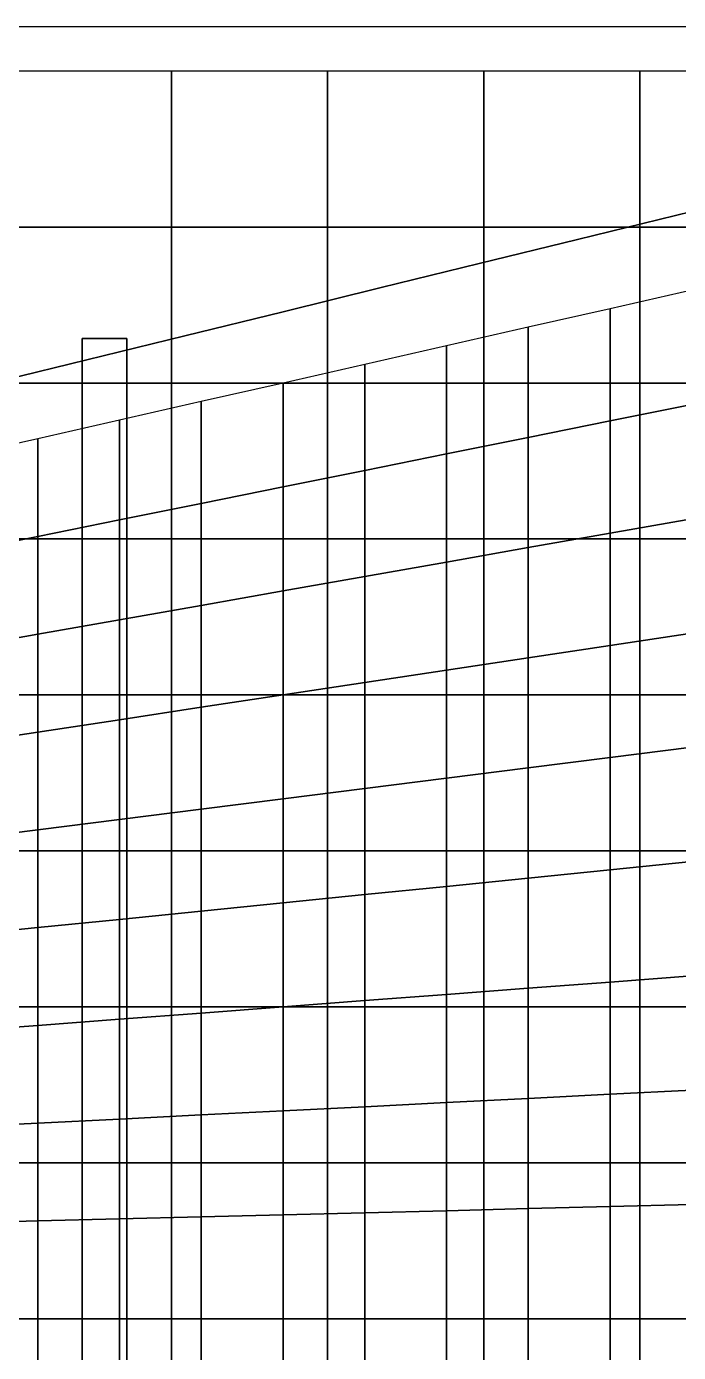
# Model space of a CAD drawing. Header units: millimetres. Extents: x -12000 to 30000, y -18912 to 18912.
# Drawn here: x 9125 to 16433, y -378 to 14500 of the extents above; entities that cross this region are included whole.
import ezdxf

# ---------------------------------------------------------------- set-up
doc = ezdxf.new("R2010")
doc.units = ezdxf.units.MM

msp = doc.modelspace()

# ---------------------------------------------------------------- linework, layer by layer
at = {"layer": 'CEILING'}
for points in [[(9000, 12250, 12351.2), (10750, 12250, 12351.2), (10750, 14000, 12000), (9000, 14000, 12000)], [(10750, 12250, 12351.2), (12500, 12250, 12351.2), (12500, 14000, 12000), (10750, 14000, 12000)], [(12500, 12250, 12351.2), (14250, 12250, 12351.2), (14250, 14000, 12000), (12500, 14000, 12000)], [(14250, 12250, 12351.2), (16000, 12250, 12351.2), (16000, 14000, 12000), (14250, 14000, 12000)], [(16000, 12250, 12351.2), (17750, 12250, 12351.2), (17750, 14000, 12000), (16000, 14000, 12000)], [(9000, 10500, 12688.8), (10750, 10500, 12688.8), (10750, 12250, 12351.2), (9000, 12250, 12351.2)], [(10750, 10500, 12688.8), (12500, 10500, 12688.8), (12500, 12250, 12351.2), (10750, 12250, 12351.2)], [(12500, 10500, 12688.8), (14250, 10500, 12688.8), (14250, 12250, 12351.2), (12500, 12250, 12351.2)], [(14250, 10500, 12688.8), (16000, 10500, 12688.8), (16000, 12250, 12351.2), (14250, 12250, 12351.2)], [(16000, 10500, 12688.8), (17750, 10500, 12688.8), (17750, 12250, 12351.2), (16000, 12250, 12351.2)], [(9000, 8750, 13000), (10750, 8750, 13000), (10750, 10500, 12688.8), (9000, 10500, 12688.8)], [(10750, 8750, 13000), (12500, 8750, 13000), (12500, 10500, 12688.8), (10750, 10500, 12688.8)], [(12500, 8750, 13000), (14250, 8750, 13000), (14250, 10500, 12688.8), (12500, 10500, 12688.8)], [(14250, 8750, 13000), (16000, 8750, 13000), (16000, 10500, 12688.8), (14250, 10500, 12688.8)], [(16000, 8750, 13000), (17750, 8750, 13000), (17750, 10500, 12688.8), (16000, 10500, 12688.8)], [(9000, 7000, 13272.8), (10750, 7000, 13272.8), (10750, 8750, 13000), (9000, 8750, 13000)], [(10750, 7000, 13272.8), (12500, 7000, 13272.8), (12500, 8750, 13000), (10750, 8750, 13000)], [(12500, 7000, 13272.8), (14250, 7000, 13272.8), (14250, 8750, 13000), (12500, 8750, 13000)], [(14250, 7000, 13272.8), (16000, 7000, 13272.8), (16000, 8750, 13000), (14250, 8750, 13000)], [(16000, 7000, 13272.8), (17750, 7000, 13272.8), (17750, 8750, 13000), (16000, 8750, 13000)], [(9000, 5250, 13496.6), (10750, 5250, 13496.6), (10750, 7000, 13272.8), (9000, 7000, 13272.8)], [(10750, 5250, 13496.6), (12500, 5250, 13496.6), (12500, 7000, 13272.8), (10750, 7000, 13272.8)], [(12500, 5250, 13496.6), (14250, 5250, 13496.6), (14250, 7000, 13272.8), (12500, 7000, 13272.8)], [(14250, 5250, 13496.6), (16000, 5250, 13496.6), (16000, 7000, 13272.8), (14250, 7000, 13272.8)], [(16000, 5250, 13496.6), (17750, 5250, 13496.6), (17750, 7000, 13272.8), (16000, 7000, 13272.8)], [(9000, 3500, 13663), (10750, 3500, 13663), (10750, 5250, 13496.6), (9000, 5250, 13496.6)], [(10750, 3500, 13663), (12500, 3500, 13663), (12500, 5250, 13496.6), (10750, 5250, 13496.6)], [(12500, 3500, 13663), (14250, 3500, 13663), (14250, 5250, 13496.6), (12500, 5250, 13496.6)], [(14250, 3500, 13663), (16000, 3500, 13663), (16000, 5250, 13496.6), (14250, 5250, 13496.6)], [(16000, 3500, 13663), (17750, 3500, 13663), (17750, 5250, 13496.6), (16000, 5250, 13496.6)], [(9000, 1750, 13765.4), (10750, 1750, 13765.4), (10750, 3500, 13663), (9000, 3500, 13663)], [(10750, 1750, 13765.4), (12500, 1750, 13765.4), (12500, 3500, 13663), (10750, 3500, 13663)], [(12500, 1750, 13765.4), (14250, 1750, 13765.4), (14250, 3500, 13663), (12500, 3500, 13663)], [(14250, 1750, 13765.4), (16000, 1750, 13765.4), (16000, 3500, 13663), (14250, 3500, 13663)], [(16000, 1750, 13765.4), (17750, 1750, 13765.4), (17750, 3500, 13663), (16000, 3500, 13663)], [(9000, 0, 13800), (10750, 0, 13800), (10750, 1750, 13765.4), (9000, 1750, 13765.4)], [(10750, 0, 13800), (12500, 0, 13800), (12500, 1750, 13765.4), (10750, 1750, 13765.4)], [(12500, 0, 13800), (14250, 0, 13800), (14250, 1750, 13765.4), (12500, 1750, 13765.4)], [(14250, 0, 13800), (16000, 0, 13800), (16000, 1750, 13765.4), (14250, 1750, 13765.4)], [(16000, 0, 13800), (17750, 0, 13800), (17750, 1750, 13765.4), (16000, 1750, 13765.4)], [(9000, -1750, 13765.4), (10750, -1750, 13765.4), (10750, 0, 13800), (9000, 0, 13800)], [(10750, -1750, 13765.4), (12500, -1750, 13765.4), (12500, 0, 13800), (10750, 0, 13800)], [(12500, -1750, 13765.4), (14250, -1750, 13765.4), (14250, 0, 13800), (12500, 0, 13800)], [(14250, -1750, 13765.4), (16000, -1750, 13765.4), (16000, 0, 13800), (14250, 0, 13800)], [(16000, -1750, 13765.4), (17750, -1750, 13765.4), (17750, 0, 13800), (16000, 0, 13800)]]:
    msp.add_3dface(points, dxfattribs=at)
at = {"layer": 'DIMENSIONS'}
msp.add_line((-12000, 14500), (23000, 14500), dxfattribs=at)
at = {"layer": 'LIGHTING BARS'}
for points in [[(9750, -11000, 10400), (10250, -11000, 10400), (10250, 11000, 10400), (9750, 11000, 10400)], [(9750, -11000, 11000), (10250, -11000, 11000), (10250, 11000, 11000), (9750, 11000, 11000)], [(10250, 11000, 10400), (9750, 11000, 10400), (9750, 11000, 11000), (10250, 11000, 11000)], [(9750, 11000, 10400), (9750, -11000, 10400), (9750, -11000, 11000), (9750, 11000, 11000)], [(10250, -11000, 10400), (10250, 11000, 10400), (10250, 11000, 11000), (10250, -11000, 11000)]]:
    msp.add_3dface(points, dxfattribs=at)
at = {"layer": 'SEATING - STALLS'}
for points in [[(15666.7, 10074.1, 1222.2), (16583.3, 10259.3, 1298.6), (16583.3, 11541.7, 1298.6), (15666.7, 11333.3, 1222.2)], [(14750, 9888.9, 1145.8), (15666.7, 10074.1, 1222.2), (15666.7, 11333.3, 1222.2), (14750, 11125, 1145.8)], [(13833.3, 9703.7, 1069.4), (14750, 9888.9, 1145.8), (14750, 11125, 1145.8), (13833.3, 10916.7, 1069.4)], [(12916.7, 9518.5, 993.1), (13833.3, 9703.7, 1069.4), (13833.3, 10916.7, 1069.4), (12916.7, 10708.3, 993.1)], [(12000, 9333.3, 916.7), (12916.7, 9518.5, 993.1), (12916.7, 10708.3, 993.1), (12000, 10500, 916.7)], [(11083.3, 9148.1, 840.3), (12000, 9333.3, 916.7), (12000, 10500, 916.7), (11083.3, 10291.7, 840.3)], [(10166.7, 8963, 763.9), (11083.3, 9148.1, 840.3), (11083.3, 10291.7, 840.3), (10166.7, 10083.3, 763.9)], [(15666.7, 8814.8, 1222.2), (16583.3, 8976.9, 1298.6), (16583.3, 10259.3, 1298.6), (15666.7, 10074.1, 1222.2)], [(9250, 8777.8, 687.5), (10166.7, 8963, 763.9), (10166.7, 10083.3, 763.9), (9250, 9875, 687.5)], [(14750, 8652.8, 1145.8), (15666.7, 8814.8, 1222.2), (15666.7, 10074.1, 1222.2), (14750, 9888.9, 1145.8)], [(8333.3, 8592.6, 611.1), (9250, 8777.8, 687.5), (9250, 9875, 687.5), (8333.3, 9666.7, 611.1)], [(13833.3, 8490.7, 1069.4), (14750, 8652.8, 1145.8), (14750, 9888.9, 1145.8), (13833.3, 9703.7, 1069.4)], [(12916.7, 8328.7, 993.1), (13833.3, 8490.7, 1069.4), (13833.3, 9703.7, 1069.4), (12916.7, 9518.5, 993.1)], [(12000, 8166.7, 916.7), (12916.7, 8328.7, 993.1), (12916.7, 9518.5, 993.1), (12000, 9333.3, 916.7)], [(11083.3, 8004.6, 840.3), (12000, 8166.7, 916.7), (12000, 9333.3, 916.7), (11083.3, 9148.1, 840.3)], [(10166.7, 7842.6, 763.9), (11083.3, 8004.6, 840.3), (11083.3, 9148.1, 840.3), (10166.7, 8963, 763.9)], [(9250, 7680.6, 687.5), (10166.7, 7842.6, 763.9), (10166.7, 8963, 763.9), (9250, 8777.8, 687.5)], [(15666.7, 7555.6, 1222.2), (16583.3, 7694.4, 1298.6), (16583.3, 8976.9, 1298.6), (15666.7, 8814.8, 1222.2)], [(14750, 7416.7, 1145.8), (15666.7, 7555.6, 1222.2), (15666.7, 8814.8, 1222.2), (14750, 8652.8, 1145.8)], [(8333.3, 7518.5, 611.1), (9250, 7680.6, 687.5), (9250, 8777.8, 687.5), (8333.3, 8592.6, 611.1)], [(13833.3, 7277.8, 1069.4), (14750, 7416.7, 1145.8), (14750, 8652.8, 1145.8), (13833.3, 8490.7, 1069.4)], [(12916.7, 7138.9, 993.1), (13833.3, 7277.8, 1069.4), (13833.3, 8490.7, 1069.4), (12916.7, 8328.7, 993.1)], [(12000, 7000, 916.7), (12916.7, 7138.9, 993.1), (12916.7, 8328.7, 993.1), (12000, 8166.7, 916.7)], [(11083.3, 6861.1, 840.3), (12000, 7000, 916.7), (12000, 8166.7, 916.7), (11083.3, 8004.6, 840.3)], [(10166.7, 6722.2, 763.9), (11083.3, 6861.1, 840.3), (11083.3, 8004.6, 840.3), (10166.7, 7842.6, 763.9)], [(9250, 6583.3, 687.5), (10166.7, 6722.2, 763.9), (10166.7, 7842.6, 763.9), (9250, 7680.6, 687.5)], [(8333.3, 6444.4, 611.1), (9250, 6583.3, 687.5), (9250, 7680.6, 687.5), (8333.3, 7518.5, 611.1)], [(15666.7, 6296.3, 1222.2), (16583.3, 6412, 1298.6), (16583.3, 7694.4, 1298.6), (15666.7, 7555.6, 1222.2)], [(14750, 6180.6, 1145.8), (15666.7, 6296.3, 1222.2), (15666.7, 7555.6, 1222.2), (14750, 7416.7, 1145.8)], [(13833.3, 6064.8, 1069.4), (14750, 6180.6, 1145.8), (14750, 7416.7, 1145.8), (13833.3, 7277.8, 1069.4)], [(12916.7, 5949.1, 993.1), (13833.3, 6064.8, 1069.4), (13833.3, 7277.8, 1069.4), (12916.7, 7138.9, 993.1)], [(11083.3, 5717.6, 840.3), (12000, 5833.3, 916.7), (12000, 7000, 916.7), (11083.3, 6861.1, 840.3)], [(12000, 5833.3, 916.7), (12916.7, 5949.1, 993.1), (12916.7, 7138.9, 993.1), (12000, 7000, 916.7)], [(10166.7, 5601.9, 763.9), (11083.3, 5717.6, 840.3), (11083.3, 6861.1, 840.3), (10166.7, 6722.2, 763.9)], [(9250, 5486.1, 687.5), (10166.7, 5601.9, 763.9), (10166.7, 6722.2, 763.9), (9250, 6583.3, 687.5)], [(8333.3, 5370.4, 611.1), (9250, 5486.1, 687.5), (9250, 6583.3, 687.5), (8333.3, 6444.4, 611.1)], [(15666.7, 5037, 1222.2), (16583.3, 5129.6, 1298.6), (16583.3, 6412, 1298.6), (15666.7, 6296.3, 1222.2)], [(14750, 4944.4, 1145.8), (15666.7, 5037, 1222.2), (15666.7, 6296.3, 1222.2), (14750, 6180.6, 1145.8)], [(13833.3, 4851.9, 1069.4), (14750, 4944.4, 1145.8), (14750, 6180.6, 1145.8), (13833.3, 6064.8, 1069.4)], [(12916.7, 4759.3, 993.1), (13833.3, 4851.9, 1069.4), (13833.3, 6064.8, 1069.4), (12916.7, 5949.1, 993.1)], [(11083.3, 4574.1, 840.3), (12000, 4666.7, 916.7), (12000, 5833.3, 916.7), (11083.3, 5717.6, 840.3)], [(12000, 4666.7, 916.7), (12916.7, 4759.3, 993.1), (12916.7, 5949.1, 993.1), (12000, 5833.3, 916.7)], [(10166.7, 4481.5, 763.9), (11083.3, 4574.1, 840.3), (11083.3, 5717.6, 840.3), (10166.7, 5601.9, 763.9)], [(9250, 4388.9, 687.5), (10166.7, 4481.5, 763.9), (10166.7, 5601.9, 763.9), (9250, 5486.1, 687.5)], [(8333.3, 4296.3, 611.1), (9250, 4388.9, 687.5), (9250, 5486.1, 687.5), (8333.3, 5370.4, 611.1)], [(15666.7, 3777.8, 1222.2), (16583.3, 3847.2, 1298.6), (16583.3, 5129.6, 1298.6), (15666.7, 5037, 1222.2)], [(13833.3, 3638.9, 1069.4), (14750, 3708.3, 1145.8), (14750, 4944.4, 1145.8), (13833.3, 4851.9, 1069.4)], [(14750, 3708.3, 1145.8), (15666.7, 3777.8, 1222.2), (15666.7, 5037, 1222.2), (14750, 4944.4, 1145.8)], [(12916.7, 3569.4, 993.1), (13833.3, 3638.9, 1069.4), (13833.3, 4851.9, 1069.4), (12916.7, 4759.3, 993.1)], [(11083.3, 3430.6, 840.3), (12000, 3500, 916.7), (12000, 4666.7, 916.7), (11083.3, 4574.1, 840.3)], [(12000, 3500, 916.7), (12916.7, 3569.4, 993.1), (12916.7, 4759.3, 993.1), (12000, 4666.7, 916.7)], [(9250, 3291.7, 687.5), (10166.7, 3361.1, 763.9), (10166.7, 4481.5, 763.9), (9250, 4388.9, 687.5)], [(10166.7, 3361.1, 763.9), (11083.3, 3430.6, 840.3), (11083.3, 4574.1, 840.3), (10166.7, 4481.5, 763.9)], [(8333.3, 3222.2, 611.1), (9250, 3291.7, 687.5), (9250, 4388.9, 687.5), (8333.3, 4296.3, 611.1)], [(14750, 2472.2, 1145.8), (15666.7, 2518.5, 1222.2), (15666.7, 3777.8, 1222.2), (14750, 3708.3, 1145.8)], [(15666.7, 2518.5, 1222.2), (16583.3, 2564.8, 1298.6), (16583.3, 3847.2, 1298.6), (15666.7, 3777.8, 1222.2)], [(12916.7, 2379.6, 993.1), (13833.3, 2425.9, 1069.4), (13833.3, 3638.9, 1069.4), (12916.7, 3569.4, 993.1)], [(13833.3, 2425.9, 1069.4), (14750, 2472.2, 1145.8), (14750, 3708.3, 1145.8), (13833.3, 3638.9, 1069.4)], [(10166.7, 2240.7, 763.9), (11083.3, 2287, 840.3), (11083.3, 3430.6, 840.3), (10166.7, 3361.1, 763.9)], [(11083.3, 2287, 840.3), (12000, 2333.3, 916.7), (12000, 3500, 916.7), (11083.3, 3430.6, 840.3)], [(12000, 2333.3, 916.7), (12916.7, 2379.6, 993.1), (12916.7, 3569.4, 993.1), (12000, 3500, 916.7)], [(8333.3, 2148.1, 611.1), (9250, 2194.4, 687.5), (9250, 3291.7, 687.5), (8333.3, 3222.2, 611.1)], [(9250, 2194.4, 687.5), (10166.7, 2240.7, 763.9), (10166.7, 3361.1, 763.9), (9250, 3291.7, 687.5)], [(15666.7, 1259.3, 1222.2), (16583.3, 1282.4, 1298.6), (16583.3, 2564.8, 1298.6), (15666.7, 2518.5, 1222.2)], [(12916.7, 1189.8, 993.1), (13833.3, 1213, 1069.4), (13833.3, 2425.9, 1069.4), (12916.7, 2379.6, 993.1)], [(13833.3, 1213, 1069.4), (14750, 1236.1, 1145.8), (14750, 2472.2, 1145.8), (13833.3, 2425.9, 1069.4)], [(14750, 1236.1, 1145.8), (15666.7, 1259.3, 1222.2), (15666.7, 2518.5, 1222.2), (14750, 2472.2, 1145.8)], [(9250, 1097.2, 687.5), (10166.7, 1120.4, 763.9), (10166.7, 2240.7, 763.9), (9250, 2194.4, 687.5)], [(10166.7, 1120.4, 763.9), (11083.3, 1143.5, 840.3), (11083.3, 2287, 840.3), (10166.7, 2240.7, 763.9)], [(11083.3, 1143.5, 840.3), (12000, 1166.7, 916.7), (12000, 2333.3, 916.7), (11083.3, 2287, 840.3)], [(12000, 1166.7, 916.7), (12916.7, 1189.8, 993.1), (12916.7, 2379.6, 993.1), (12000, 2333.3, 916.7)], [(8333.3, 1074.1, 611.1), (9250, 1097.2, 687.5), (9250, 2194.4, 687.5), (8333.3, 2148.1, 611.1)], [(12916.7, 0, 993.1), (13833.3, 0, 1069.4), (13833.3, 1213, 1069.4), (12916.7, 1189.8, 993.1)], [(13833.3, 0, 1069.4), (14750, 0, 1145.8), (14750, 1236.1, 1145.8), (13833.3, 1213, 1069.4)], [(14750, 0, 1145.8), (15666.7, 0, 1222.2), (15666.7, 1259.3, 1222.2), (14750, 1236.1, 1145.8)], [(15666.7, 0, 1222.2), (16583.3, 0, 1298.6), (16583.3, 1282.4, 1298.6), (15666.7, 1259.3, 1222.2)], [(8333.3, 0, 611.1), (9250, 0, 687.5), (9250, 1097.2, 687.5), (8333.3, 1074.1, 611.1)], [(9250, 0, 687.5), (10166.7, 0, 763.9), (10166.7, 1120.4, 763.9), (9250, 1097.2, 687.5)], [(10166.7, 0, 763.9), (11083.3, 0, 840.3), (11083.3, 1143.5, 840.3), (10166.7, 1120.4, 763.9)], [(11083.3, 0, 840.3), (12000, 0, 916.7), (12000, 1166.7, 916.7), (11083.3, 1143.5, 840.3)], [(12000, 0, 916.7), (12916.7, 0, 993.1), (12916.7, 1189.8, 993.1), (12000, 1166.7, 916.7)], [(8333.3, -1074.1, 611.1), (9250, -1097.2, 687.5), (9250, 0, 687.5), (8333.3, 0, 611.1)], [(9250, -1097.2, 687.5), (10166.7, -1120.4, 763.9), (10166.7, 0, 763.9), (9250, 0, 687.5)], [(10166.7, -1120.4, 763.9), (11083.3, -1143.5, 840.3), (11083.3, 0, 840.3), (10166.7, 0, 763.9)], [(11083.3, -1143.5, 840.3), (12000, -1166.7, 916.7), (12000, 0, 916.7), (11083.3, 0, 840.3)], [(12000, -1166.7, 916.7), (12916.7, -1189.8, 993.1), (12916.7, 0, 993.1), (12000, 0, 916.7)], [(12916.7, -1189.8, 993.1), (13833.3, -1213, 1069.4), (13833.3, 0, 1069.4), (12916.7, 0, 993.1)], [(13833.3, -1213, 1069.4), (14750, -1236.1, 1145.8), (14750, 0, 1145.8), (13833.3, 0, 1069.4)], [(14750, -1236.1, 1145.8), (15666.7, -1259.3, 1222.2), (15666.7, 0, 1222.2), (14750, 0, 1145.8)], [(15666.7, -1259.3, 1222.2), (16583.3, -1282.4, 1298.6), (16583.3, 0, 1298.6), (15666.7, 0, 1222.2)]]:
    msp.add_3dface(points, dxfattribs=at)
at = {"layer": 'WALLS'}
for points in [[(16400, 12380), (17500, 12650), (17500, 12650, 2000), (16400, 12380, 2000)], [(16400, 12380, 2000), (17500, 12650, 2000), (17500, 12650, 4000), (16400, 12380, 4000)], [(16400, 12380, 4000), (17500, 12650, 4000), (17500, 12650, 6000), (16400, 12380, 6000)], [(16400, 12380, 6000), (17500, 12650, 6000), (17500, 12650, 8000), (16400, 12380, 8000)], [(16400, 12380, 8000), (17500, 12650, 8000), (17500, 12650, 10000), (16400, 12380, 10000)], [(16400, 12380, 10000), (17500, 12650, 10000), (17500, 12650, 12000), (16400, 12380, 12000)], [(15300, 12110), (16400, 12380), (16400, 12380, 2000), (15300, 12110, 2000)], [(15300, 12110, 2000), (16400, 12380, 2000), (16400, 12380, 4000), (15300, 12110, 4000)], [(15300, 12110, 4000), (16400, 12380, 4000), (16400, 12380, 6000), (15300, 12110, 6000)], [(15300, 12110, 6000), (16400, 12380, 6000), (16400, 12380, 8000), (15300, 12110, 8000)], [(15300, 12110, 8000), (16400, 12380, 8000), (16400, 12380, 10000), (15300, 12110, 10000)], [(15300, 12110, 10000), (16400, 12380, 10000), (16400, 12380, 12000), (15300, 12110, 12000)], [(14200, 11840), (15300, 12110), (15300, 12110, 2000), (14200, 11840, 2000)], [(14200, 11840, 2000), (15300, 12110, 2000), (15300, 12110, 4000), (14200, 11840, 4000)], [(14200, 11840, 4000), (15300, 12110, 4000), (15300, 12110, 6000), (14200, 11840, 6000)], [(14200, 11840, 6000), (15300, 12110, 6000), (15300, 12110, 8000), (14200, 11840, 8000)], [(14200, 11840, 8000), (15300, 12110, 8000), (15300, 12110, 10000), (14200, 11840, 10000)], [(14200, 11840, 10000), (15300, 12110, 10000), (15300, 12110, 12000), (14200, 11840, 12000)], [(13100, 11570), (14200, 11840), (14200, 11840, 2000), (13100, 11570, 2000)], [(13100, 11570, 2000), (14200, 11840, 2000), (14200, 11840, 4000), (13100, 11570, 4000)], [(13100, 11570, 4000), (14200, 11840, 4000), (14200, 11840, 6000), (13100, 11570, 6000)], [(13100, 11570, 6000), (14200, 11840, 6000), (14200, 11840, 8000), (13100, 11570, 8000)], [(13100, 11570, 8000), (14200, 11840, 8000), (14200, 11840, 10000), (13100, 11570, 10000)], [(13100, 11570, 10000), (14200, 11840, 10000), (14200, 11840, 12000), (13100, 11570, 12000)], [(12000, 11300), (13100, 11570), (13100, 11570, 2000), (12000, 11300, 2000)], [(12000, 11300, 2000), (13100, 11570, 2000), (13100, 11570, 4000), (12000, 11300, 4000)], [(12000, 11300, 4000), (13100, 11570, 4000), (13100, 11570, 6000), (12000, 11300, 6000)], [(12000, 11300, 6000), (13100, 11570, 6000), (13100, 11570, 8000), (12000, 11300, 8000)], [(12000, 11300, 8000), (13100, 11570, 8000), (13100, 11570, 10000), (12000, 11300, 10000)], [(12000, 11300, 10000), (13100, 11570, 10000), (13100, 11570, 12000), (12000, 11300, 12000)], [(10900, 11030), (12000, 11300), (12000, 11300, 2000), (10900, 11030, 2000)], [(10900, 11030, 2000), (12000, 11300, 2000), (12000, 11300, 4000), (10900, 11030, 4000)], [(10900, 11030, 4000), (12000, 11300, 4000), (12000, 11300, 6000), (10900, 11030, 6000)], [(10900, 11030, 6000), (12000, 11300, 6000), (12000, 11300, 8000), (10900, 11030, 8000)], [(10900, 11030, 8000), (12000, 11300, 8000), (12000, 11300, 10000), (10900, 11030, 10000)], [(10900, 11030, 10000), (12000, 11300, 10000), (12000, 11300, 12000), (10900, 11030, 12000)], [(9800, 10760), (10900, 11030), (10900, 11030, 2000), (9800, 10760, 2000)], [(9800, 10760, 2000), (10900, 11030, 2000), (10900, 11030, 4000), (9800, 10760, 4000)], [(9800, 10760, 4000), (10900, 11030, 4000), (10900, 11030, 6000), (9800, 10760, 6000)], [(9800, 10760, 6000), (10900, 11030, 6000), (10900, 11030, 8000), (9800, 10760, 8000)], [(9800, 10760, 8000), (10900, 11030, 8000), (10900, 11030, 10000), (9800, 10760, 10000)], [(9800, 10760, 10000), (10900, 11030, 10000), (10900, 11030, 12000), (9800, 10760, 12000)], [(8700, 10490), (9800, 10760), (9800, 10760, 2000), (8700, 10490, 2000)], [(8700, 10490, 2000), (9800, 10760, 2000), (9800, 10760, 4000), (8700, 10490, 4000)], [(8700, 10490, 4000), (9800, 10760, 4000), (9800, 10760, 6000), (8700, 10490, 6000)], [(8700, 10490, 6000), (9800, 10760, 6000), (9800, 10760, 8000), (8700, 10490, 8000)], [(8700, 10490, 8000), (9800, 10760, 8000), (9800, 10760, 10000), (8700, 10490, 10000)], [(8700, 10490, 10000), (9800, 10760, 10000), (9800, 10760, 12000), (8700, 10490, 12000)]]:
    msp.add_3dface(points, dxfattribs=at)

doc.saveas('drawing.dxf')
